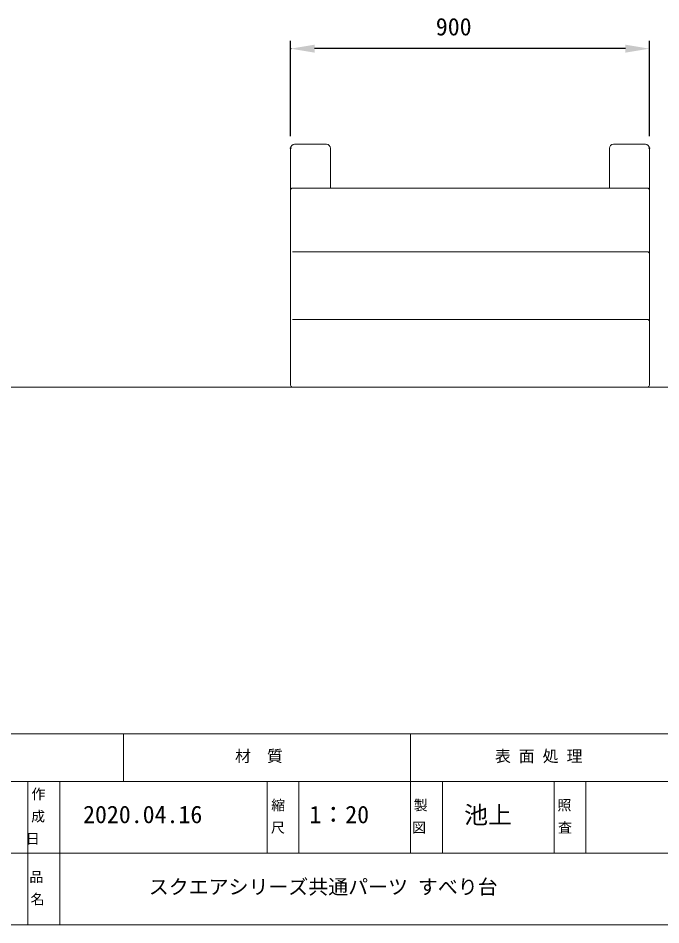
# Model space of a CAD drawing. Units: millimetres, scale not verified. Extents: x -203 to 203, y -143 to 143.
# Drawn here: x 58.8 to 139.4, y -138 to -24.2 of the extents above; entities that cross this region are included whole.
import ezdxf
from ezdxf.enums import TextEntityAlignment as Align

# ---------------------------------------------------------------- set-up
doc = ezdxf.new("R2010")
doc.units = ezdxf.units.MM
doc.header["$LTSCALE"] = 0.5
doc.header["$PDMODE"] = 32
doc.header["$PDSIZE"] = 0.1
for name, color, linetype, lineweight in [('0-1_DIMENSION_LINES$02_DIMENSI', 7, 'Continuous', 25), ('0-3_DIMENSION_LINES$03_LINES', 7, 'Continuous', 18), ('0-6_図面_FORMAT$03_TEXT', 7, 'Continuous', 18), ('0-7_図面_FORMAT$01_WAKU$OUT_LINE', 6, 'Continuous', 18), ('0-8_図面_FORMAT$01_WAKU$SUB_LINE', 7, 'Continuous', 18)]:
    doc.layers.add(name, color=color, linetype=linetype, lineweight=lineweight)
doc.layers.add('0-2_DEFPOINTS', color=7, linetype='Continuous')
doc.styles.add('ＭＳ ゴシック', font='')
doc.styles.get('ＭＳ ゴシック').set_extended_font_data('MS Gothic')

# ---------------------------------------------------------------- blocks, each defined once
blk = doc.blocks.new('D14')
at = {"layer": '0-1_DIMENSION_LINES$02_DIMENSI'}
for p, q in [((605.904, 219), (605.904, 243.008)), ((695.904, 219), (695.904, 243.008)), ((689.904, 241.008), (611.903, 241.008))]:
    blk.add_line(p, q, dxfattribs=at)
for points in [[(611.903, 242.008), (611.903, 240.008), (605.904, 241.008)], [(689.904, 240.008), (689.904, 242.008), (695.904, 241.008)]]:
    blk.add_solid(points, dxfattribs=at)
at = {"layer": '0-2_DEFPOINTS'}
for p in [(605.904, 241.008), (605.904, 216), (695.904, 216)]:
    blk.add_point(p, dxfattribs=at)
at = {"layer": '0-1_DIMENSION_LINES$02_DIMENSI', "style": 'ＭＳ ゴシック'}
blk.add_text('900', height=4.399, dxfattribs=at).set_placement((642.332, 243.008), align=Align.BOTTOM_LEFT)
blk = doc.blocks.new('_X42')
at = {"layer": '0-6_図面_FORMAT$03_TEXT', "style": 'ＭＳ ゴシック'}
for s, p in [('作', (540.875, 51.813)), ('成', (540.801, 46.191)), ('日', (539.482, 40.568))]:
    blk.add_text(s, height=2.566, dxfattribs=at).set_placement(p, align=Align.BOTTOM_LEFT)
blk = doc.blocks.new('_X39')
at = {"layer": '0-6_図面_FORMAT$03_TEXT', "style": 'ＭＳ ゴシック'}
for s, p in [('品', (540.35, 31.002)), ('名', (540.651, 25.38))]:
    blk.add_text(s, height=2.566, dxfattribs=at).set_placement(p, align=Align.BOTTOM_LEFT)
blk = doc.blocks.new('_X38')
at = {"layer": '0-6_図面_FORMAT$03_TEXT', "style": 'ＭＳ ゴシック'}
for s, p in [('縮', (601.025, 49.002)), ('尺', (600.952, 43.38))]:
    blk.add_text(s, height=2.566, dxfattribs=at).set_placement(p, align=Align.BOTTOM_LEFT)
blk = doc.blocks.new('_X37')
at = {"layer": '0-6_図面_FORMAT$03_TEXT', "style": 'ＭＳ ゴシック'}
for s, p in [('製', (636.801, 49.002)), ('図', (636.385, 43.38))]:
    blk.add_text(s, height=2.566, dxfattribs=at).set_placement(p, align=Align.BOTTOM_LEFT)
blk = doc.blocks.new('_X36')
at = {"layer": '0-6_図面_FORMAT$03_TEXT', "style": 'ＭＳ ゴシック'}
for s, p in [('照', (672.836, 49.002)), ('査', (672.987, 43.38))]:
    blk.add_text(s, height=2.566, dxfattribs=at).set_placement(p, align=Align.BOTTOM_LEFT)

msp = doc.modelspace()

# ---------------------------------------------------------------- linework, layer by layer
at = {"layer": '0-3_DIMENSION_LINES$03_LINES'}
for p, q in [((92.9519, -40.5), (92.9519, -45.75)), ((97.4519, -40), (93.4519, -40)), ((97.9519, -45.5), (97.9519, -40.5)), ((132.9519, -45.5), (132.9519, -40.5)), ((133.4519, -40), (137.4519, -40)), ((137.9519, -40.5), (137.9519, -45.75)), ((93.2019, -45.5), (137.7019, -45.5)), ((92.9519, -70.25), (92.9519, -45.75)), ((137.9519, -45.75), (137.9519, -70.25)), ((93.2019, -53.5), (137.7019, -53.5)), ((93.2019, -62), (137.7019, -62)), ((-164.5, -70.5), (168, -70.5)), ((137.7019, -70.5), (93.2019, -70.5))]:
    msp.add_line(p, q, dxfattribs=at)
for centre, radius, start, end in [((93.4519, -40.5), 0.5, 90, 180), ((97.4519, -40.5), 0.5, 0, 90), ((133.4519, -40.5), 0.5, 90, 180), ((137.4519, -40.5), 0.5, 0, 90), ((93.2019, -45.75), 0.25, 90, 180), ((137.7019, -45.75), 0.25, 0, 90), ((137.7019, -53.75), 0.25, 0, 90), ((137.7019, -62.25), 0.25, 0, 90), ((93.2019, -70.25), 0.25, 180, 270), ((137.7019, -70.25), 0.25, 270, 0)]:
    msp.add_arc(centre, radius, start, end, dxfattribs=at)
at = {"layer": '0-7_図面_FORMAT$01_WAKU$OUT_LINE'}
for p, q in [((198, -114), (-198, -114)), ((198, -120), (-78, -120)), ((-198, -138), (198, -138))]:
    msp.add_line(p, q, dxfattribs=at)
at = {"layer": '0-8_図面_FORMAT$01_WAKU$SUB_LINE'}
for p, q in [((72, -114), (72, -120)), ((108, -129), (108, -114)), ((60, -138), (60, -120)), ((64, -138), (64, -120)), ((90, -129), (90, -120)), ((94, -129), (94, -120)), ((112, -129), (112, -120)), ((126, -120), (126, -129)), ((130, -120), (130, -129)), ((12, -129), (144, -129))]:
    msp.add_line(p, q, dxfattribs=at)

# ---------------------------------------------------------------- block references
at = {"layer": '0-1_DIMENSION_LINES$02_DIMENSI', "xscale": 0.5, "yscale": 0.5}
msp.add_blockref('D14', (-210, -148.5), dxfattribs=at)
at = {"layer": '0-6_図面_FORMAT$03_TEXT', "xscale": 0.5, "yscale": 0.5}
for name in ['_X42', '_X38', '_X37', '_X36', '_X39']:
    msp.add_blockref(name, (-210, -148.5), dxfattribs=at)

# ---------------------------------------------------------------- texts
at = {"layer": '0-6_図面_FORMAT$03_TEXT', "style": 'ＭＳ ゴシック'}
for s, height, p in [('材\u3000質', 1.466, (85.975, -117.9799)), ('表 面 処 理', 1.466, (118.573, -117.9799)), ('池上', 2.199, (114.7187, -125.9459)), ('2020.04.16', 2.199, (66.9137, -125.8936)), ('1：20', 2.199, (95.3078, -125.9023)), ('スクエアシリーズ共通パーツ すべり台', 1.833, (75.1683, -134.6948))]:
    msp.add_text(s, height=height, dxfattribs=at).set_placement(p, align=Align.BOTTOM_LEFT)

doc.saveas('drawing.dxf')
